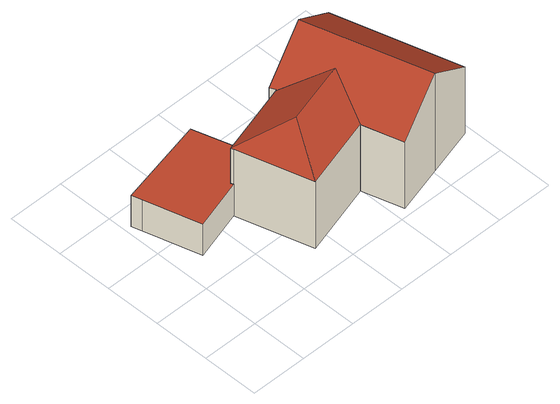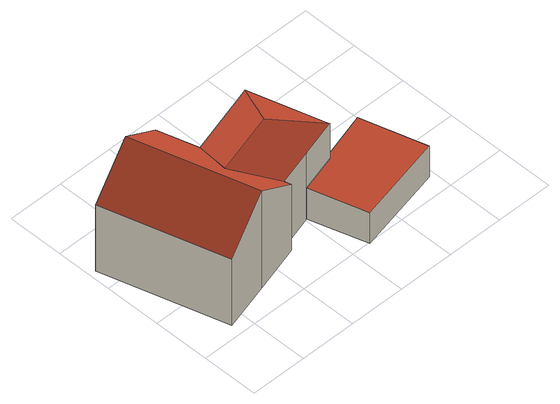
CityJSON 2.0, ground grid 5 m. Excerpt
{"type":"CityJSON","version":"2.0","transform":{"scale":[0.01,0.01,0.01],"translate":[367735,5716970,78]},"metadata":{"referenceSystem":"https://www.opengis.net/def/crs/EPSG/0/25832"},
"CityObjects":{
"building1":{"type":"Building","attributes":{"Geometrietyp2DReferenz":"3000","Gemeindeschluessel":"05513000","function":"31001_2463","roofType":"1000","measuredHeight":3.18},"address":[{"country":"Germany","locality":"Gelsenkirchen","thoroughfareNumber":"103","thoroughfareName":"Bergackerstraße"}],"geometry":[{"type":"Solid","lod":"2","boundaries":[[[[0,1,2,3]],[[4,5,1,0]],[[6,7,5,4]],[[8,9,7,6]],[[10,11,9,8]],[[12,13,11,10]],[[3,2,13,12]],[[10,8,6,4,0,3,12]],[[1,5,7,9,11,13,2]]]],"semantics":{"surfaces":[{"type":"WallSurface"},{"type":"RoofSurface"},{"type":"GroundSurface"}],"values":[[0,0,0,0,0,0,0,1,2]]}}]},
"building2":{"type":"Building","attributes":{"Gemeindeschluessel":"05513000","Geometrietyp2DReferenz":"3000","function":"31001_1010"},"address":[{"country":"Germany","locality":"Gelsenkirchen","thoroughfareNumber":"103","thoroughfareName":"Bergackerstraße"}],"children":["building2-1","building2-2"]},
"building2-1":{"type":"BuildingPart","attributes":{"roofType":"3100","measuredHeight":10.01,"storeysAboveGround":1},"parents":["building2"],"geometry":[{"type":"MultiSurface","lod":"2","boundaries":[[[14,15,16,17]],[[18,19,15,14]],[[20,21,19,18]],[[22,23,24,25]],[[26,27,23,22]],[[28,29,27,26]],[[30,31,29,28]],[[32,33,31,30]],[[17,16,33,32]],[[32,30,28,17]],[[15,19,21,24,23,27,29,31,33,16]],[[25,24,21,20]],[[22,25,34,20,35,14,17,28,26]],[[20,34,25]]],"semantics":{"surfaces":[{"type":"WallSurface"},{"type":"RoofSurface"},{"type":"GroundSurface"},{"type":"ClosureSurface"}],"values":[0,0,0,0,0,0,0,0,0,1,2,3,1,3]}}]},
"building2-2":{"type":"BuildingPart","attributes":{"roofType":"3200","measuredHeight":8.66,"storeysAboveGround":1},"parents":["building2"],"geometry":[{"type":"Solid","lod":"2","boundaries":[[[[36,37,38,39]],[[40,41,37,36]],[[42,43,41,40]],[[25,24,43,42]],[[44,19,21,20]],[[39,38,19,44]],[[20,34,45,39,44]],[[34,25,42,40,45]],[[40,36,39,45]],[[37,41,43,24,21,19,38]],[[20,21,24,25]],[[20,25,34]]]],"semantics":{"surfaces":[{"type":"WallSurface"},{"type":"RoofSurface"},{"type":"GroundSurface"},{"type":"ClosureSurface"}],"values":[[0,0,0,0,0,0,1,1,1,2,3,3]]}}]}
},
"vertices":[
[989,1009,347],[989,1009,29],[839,1510,29],[839,1510,347],[656,915,347],[656,915,29],[665,886,347],[665,886,29],[220,756,347],[220,756,29],[82,1241,347],[82,1241,29],[55,1333,347],[55,1333,29],
[1597,68,706],[1597,68,24],[2020,187,24],[2020,187,1025],[1494,424,704],[1494,424,24],[1496,425,706],[1496,425,24],[1309,1103,711],[1309,1103,24],[1303,1101,24],[1303,1101,706],[1287,1156,706],[1287,1156,24],[1709,1276,1025],[1709,1276,24],[2131,1397,706],[2131,1397,24],[2443,306,706],[2443,306,24],[1643,833,891],[1494,424,705],
[665,886,706],[665,886,24],[850,239,24],[850,239,706],[656,915,706],[656,915,24],[989,1009,707],[989,1009,24],[1494,424,706],[1091,674,891]
]}
